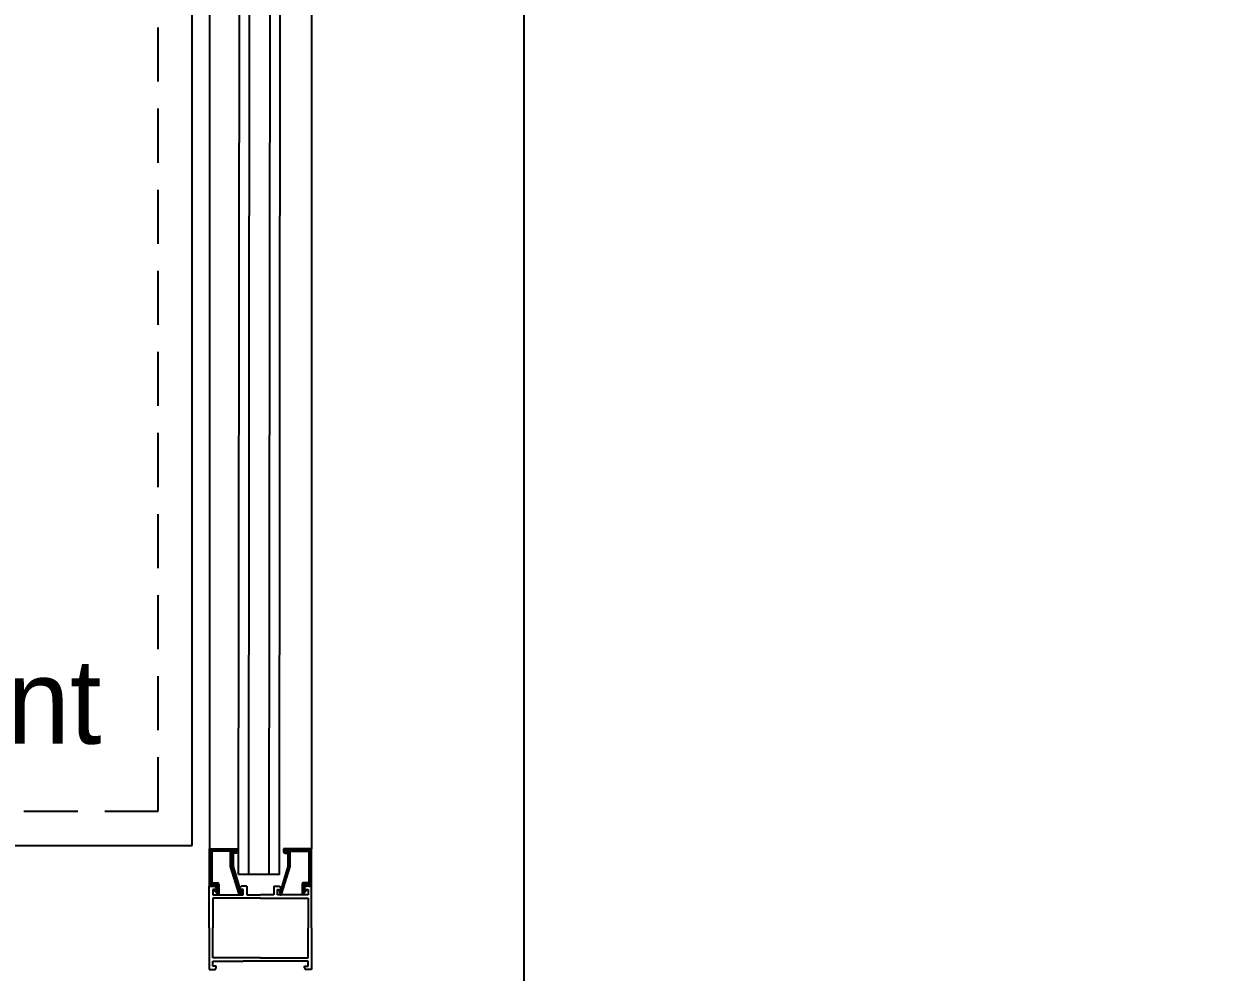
# Model space of a CAD drawing. Header units: millimetres. Extents: x 106699 to 122058, y 158555 to 162844.
# Drawn here: x 112306 to 112376.4, y 160169 to 160224.7 of the extents above; entities that cross this region are included whole.
import ezdxf

# ---------------------------------------------------------------- set-up
doc = ezdxf.new("R2010")
doc.units = ezdxf.units.MM
doc.linetypes.add('$0$4+1 daire_(K) TİP A - C BLOK$0$4+1 (K) 1$0$3+1 daire1$0$131121 243C_L00F00(plan)$0$HIDDEN2', pattern=[4.7625, 3.175, -1.5875])
for name, color, linetype in [('300_Z4_FCD_F03$0$0-LNS-VL8', 252, 'Continuous'), ('300_Z4_FCD_F03$0$3-EXT-PRF', 231, 'Continuous'), ('300_Z4_FCD_F03$0$3-OPN-GLS', 4, 'Continuous')]:
    doc.layers.add(name, color=color, linetype=linetype)
doc.layers.add('300_Z4_STR_F03$0$AUDIT_D_220920114151-103', color=251, linetype='Continuous', lineweight=5)
doc.layers.add('area', color=200, linetype='Continuous', plot=False)
doc.styles.add('ATG_ROMANS', font='GOTHIC.TTF', dxfattribs={"width": 0.75})
doc.styles.get("Standard").update_dxf_attribs({"font": 'arial.ttf'})

# ---------------------------------------------------------------- blocks, each defined once
blk = doc.blocks.new('ÇEÇEVE')
at = {"layer": '300_Z4_FCD_F03$0$0-LNS-VL8'}
for p, q in [((104469.885, 177893.89), (104374.088, 177893.89)), ((104469.885, 177887.89), (104374.088, 177887.89))]:
    blk.add_line(p, q, dxfattribs=at)
at = {"layer": '300_Z4_FCD_F03$0$3-EXT-PRF'}
for p, q in [((104367.001, 177893.895), (104367.001, 177893.595)), ((104369.451, 177893.895), (104367.001, 177893.895)), ((104367.201, 177893.695), (104367.501, 177893.695)), ((104367.201, 177893.495), (104367.201, 177893.695)), ((104367.501, 177893.695), (104367.501, 177891.895)), ((104367.701, 177893.695), (104369.451, 177893.695)), ((104367.701, 177890.895), (104367.701, 177893.695)), ((104369.451, 177893.895), (104371.901, 177893.895)), ((104371.201, 177893.695), (104369.451, 177893.695)), ((104371.201, 177890.895), (104371.201, 177893.695)), ((104371.701, 177893.695), (104371.401, 177893.695)), ((104371.401, 177893.695), (104371.401, 177891.895)), ((104371.701, 177893.495), (104371.701, 177893.695)), ((104371.901, 177893.895), (104371.901, 177893.595)), ((104371.901, 177893.74), (104371.901, 177893.89)), ((104371.901, 177893.89), (104374.101, 177893.89)), ((104372.101, 177893.685), (104371.901, 177893.885)), ((104372.101, 177893.667), (104371.901, 177893.867)), ((104372.101, 177893.65), (104371.901, 177893.85)), ((104372.101, 177893.632), (104371.901, 177893.832)), ((104372.101, 177893.614), (104371.901, 177893.814)), ((104372.101, 177893.597), (104371.901, 177893.797)), ((104371.94, 177893.74), (104371.901, 177893.779)), ((104371.923, 177893.74), (104371.901, 177893.761)), ((104371.905, 177893.74), (104371.901, 177893.744)), ((104371.951, 177893.74), (104371.901, 177893.74)), ((104372.101, 177893.703), (104371.914, 177893.89)), ((104372.101, 177893.72), (104371.932, 177893.89)), ((104372.101, 177893.738), (104371.949, 177893.89)), ((104371.951, 177893.48), (104371.951, 177893.74)), ((104372.101, 177893.579), (104371.951, 177893.729)), ((104372.101, 177893.561), (104371.951, 177893.711)), ((104372.101, 177893.544), (104371.951, 177893.694)), ((104372.101, 177893.526), (104371.951, 177893.676)), ((104372.117, 177893.74), (104371.967, 177893.89)), ((104372.135, 177893.74), (104371.985, 177893.89)), ((104372.152, 177893.74), (104372.002, 177893.89)), ((104372.17, 177893.74), (104372.02, 177893.89)), ((104372.188, 177893.74), (104372.038, 177893.89)), ((104372.205, 177893.74), (104372.055, 177893.89)), ((104372.223, 177893.74), (104372.073, 177893.89)), ((104372.241, 177893.74), (104372.091, 177893.89)), ((104373.951, 177893.74), (104372.101, 177893.74)), ((104372.101, 177893.74), (104372.101, 177893.43)), ((104372.258, 177893.74), (104372.108, 177893.89)), ((104372.276, 177893.74), (104372.126, 177893.89)), ((104372.294, 177893.74), (104372.144, 177893.89)), ((104372.311, 177893.74), (104372.161, 177893.89)), ((104372.329, 177893.74), (104372.179, 177893.89)), ((104372.347, 177893.74), (104372.197, 177893.89)), ((104372.364, 177893.74), (104372.214, 177893.89)), ((104372.382, 177893.74), (104372.232, 177893.89)), ((104372.4, 177893.74), (104372.25, 177893.89)), ((104372.418, 177893.74), (104372.268, 177893.89)), ((104372.435, 177893.74), (104372.285, 177893.89)), ((104372.453, 177893.74), (104372.303, 177893.89)), ((104372.471, 177893.74), (104372.321, 177893.89)), ((104372.488, 177893.74), (104372.338, 177893.89)), ((104372.506, 177893.74), (104372.356, 177893.89)), ((104372.524, 177893.74), (104372.374, 177893.89)), ((104372.541, 177893.74), (104372.391, 177893.89)), ((104372.559, 177893.74), (104372.409, 177893.89)), ((104372.577, 177893.74), (104372.427, 177893.89)), ((104372.594, 177893.74), (104372.444, 177893.89)), ((104372.612, 177893.74), (104372.462, 177893.89)), ((104372.63, 177893.74), (104372.48, 177893.89)), ((104372.647, 177893.74), (104372.497, 177893.89)), ((104372.665, 177893.74), (104372.515, 177893.89)), ((104372.683, 177893.74), (104372.533, 177893.89)), ((104372.7, 177893.74), (104372.55, 177893.89)), ((104372.718, 177893.74), (104372.568, 177893.89)), ((104372.736, 177893.74), (104372.586, 177893.89)), ((104372.753, 177893.74), (104372.603, 177893.89)), ((104372.771, 177893.74), (104372.621, 177893.89)), ((104372.789, 177893.74), (104372.639, 177893.89)), ((104372.806, 177893.74), (104372.656, 177893.89)), ((104372.824, 177893.74), (104372.674, 177893.89)), ((104372.842, 177893.74), (104372.692, 177893.89)), ((104372.859, 177893.74), (104372.709, 177893.89)), ((104372.877, 177893.74), (104372.727, 177893.89)), ((104372.895, 177893.74), (104372.745, 177893.89)), ((104372.912, 177893.74), (104372.762, 177893.89)), ((104372.93, 177893.74), (104372.78, 177893.89)), ((104372.948, 177893.74), (104372.798, 177893.89)), ((104372.966, 177893.74), (104372.816, 177893.89)), ((104372.983, 177893.74), (104372.833, 177893.89)), ((104373.001, 177893.74), (104372.851, 177893.89)), ((104373.019, 177893.74), (104372.869, 177893.89)), ((104373.036, 177893.74), (104372.886, 177893.89)), ((104373.054, 177893.74), (104372.904, 177893.89)), ((104373.072, 177893.74), (104372.922, 177893.89)), ((104373.089, 177893.74), (104372.939, 177893.89)), ((104373.107, 177893.74), (104372.957, 177893.89)), ((104373.125, 177893.74), (104372.975, 177893.89)), ((104373.142, 177893.74), (104372.992, 177893.89)), ((104373.16, 177893.74), (104373.01, 177893.89)), ((104373.178, 177893.74), (104373.028, 177893.89)), ((104373.195, 177893.74), (104373.045, 177893.89)), ((104373.213, 177893.74), (104373.063, 177893.89)), ((104373.231, 177893.74), (104373.081, 177893.89)), ((104373.248, 177893.74), (104373.098, 177893.89)), ((104373.266, 177893.74), (104373.116, 177893.89)), ((104373.284, 177893.74), (104373.134, 177893.89)), ((104373.301, 177893.74), (104373.151, 177893.89)), ((104373.319, 177893.74), (104373.169, 177893.89)), ((104373.337, 177893.74), (104373.187, 177893.89)), ((104373.354, 177893.74), (104373.204, 177893.89)), ((104373.372, 177893.74), (104373.222, 177893.89)), ((104373.39, 177893.74), (104373.24, 177893.89)), ((104373.407, 177893.74), (104373.257, 177893.89)), ((104373.425, 177893.74), (104373.275, 177893.89)), ((104373.443, 177893.74), (104373.293, 177893.89)), ((104373.46, 177893.74), (104373.31, 177893.89)), ((104373.478, 177893.74), (104373.328, 177893.89)), ((104373.496, 177893.74), (104373.346, 177893.89)), ((104373.514, 177893.74), (104373.364, 177893.89)), ((104373.531, 177893.74), (104373.381, 177893.89)), ((104373.549, 177893.74), (104373.399, 177893.89)), ((104373.567, 177893.74), (104373.417, 177893.89)), ((104373.584, 177893.74), (104373.434, 177893.89)), ((104373.602, 177893.74), (104373.452, 177893.89)), ((104373.62, 177893.74), (104373.47, 177893.89)), ((104373.637, 177893.74), (104373.487, 177893.89)), ((104373.655, 177893.74), (104373.505, 177893.89)), ((104373.673, 177893.74), (104373.523, 177893.89)), ((104373.69, 177893.74), (104373.54, 177893.89)), ((104373.708, 177893.74), (104373.558, 177893.89)), ((104373.726, 177893.74), (104373.576, 177893.89)), ((104373.743, 177893.74), (104373.593, 177893.89)), ((104373.761, 177893.74), (104373.611, 177893.89)), ((104373.779, 177893.74), (104373.629, 177893.89)), ((104373.796, 177893.74), (104373.646, 177893.89)), ((104373.814, 177893.74), (104373.664, 177893.89)), ((104373.832, 177893.74), (104373.682, 177893.89)), ((104373.849, 177893.74), (104373.699, 177893.89)), ((104373.867, 177893.74), (104373.717, 177893.89)), ((104373.885, 177893.74), (104373.735, 177893.89)), ((104373.902, 177893.74), (104373.752, 177893.89)), ((104373.92, 177893.74), (104373.77, 177893.89)), ((104373.938, 177893.74), (104373.788, 177893.89)), ((104374.101, 177893.594), (104373.805, 177893.89)), ((104374.101, 177893.612), (104373.823, 177893.89)), ((104374.101, 177893.63), (104373.841, 177893.89)), ((104374.101, 177893.647), (104373.859, 177893.89)), ((104374.101, 177893.665), (104373.876, 177893.89)), ((104374.101, 177893.683), (104373.894, 177893.89)), ((104374.101, 177893.7), (104373.912, 177893.89)), ((104374.101, 177893.718), (104373.929, 177893.89)), ((104374.101, 177893.736), (104373.947, 177893.89)), ((104373.951, 177892.64), (104373.951, 177893.74)), ((104374.101, 177893.576), (104373.951, 177893.726)), ((104374.101, 177893.559), (104373.951, 177893.709)), ((104374.101, 177893.541), (104373.951, 177893.691)), ((104374.101, 177893.523), (104373.951, 177893.673)), ((104374.101, 177893.753), (104373.965, 177893.89)), ((104374.101, 177893.771), (104373.982, 177893.89)), ((104374.101, 177893.789), (104374, 177893.89)), ((104374.101, 177893.806), (104374.018, 177893.89)), ((104374.101, 177893.824), (104374.035, 177893.89)), ((104374.101, 177893.842), (104374.053, 177893.89)), ((104374.101, 177893.859), (104374.071, 177893.89)), ((104374.101, 177893.877), (104374.088, 177893.89)), ((104374.101, 177893.89), (104374.101, 177892.24)), ((104367.101, 177893.495), (104367.201, 177893.495)), ((104371.431, 177893.4), (104371.621, 177893.58)), ((104371.502, 177893.33), (104371.431, 177893.4)), ((104371.431, 177893.38), (104371.431, 177893.4)), ((104371.484, 177893.33), (104371.431, 177893.383)), ((104371.463, 177893.333), (104371.435, 177893.362)), ((104371.519, 177893.33), (104371.44, 177893.409)), ((104371.537, 177893.33), (104371.449, 177893.418)), ((104371.555, 177893.33), (104371.458, 177893.426)), ((104371.572, 177893.33), (104371.468, 177893.435)), ((104371.59, 177893.33), (104371.477, 177893.443)), ((104372.001, 177893.33), (104371.481, 177893.33)), ((104371.608, 177893.33), (104371.486, 177893.452)), ((104371.625, 177893.33), (104371.495, 177893.46)), ((104371.643, 177893.33), (104371.504, 177893.469)), ((104371.661, 177893.33), (104371.513, 177893.478)), ((104371.678, 177893.33), (104371.522, 177893.486)), ((104371.696, 177893.33), (104371.531, 177893.495)), ((104371.714, 177893.33), (104371.54, 177893.503)), ((104371.731, 177893.33), (104371.549, 177893.512)), ((104371.749, 177893.33), (104371.558, 177893.521)), ((104371.767, 177893.33), (104371.568, 177893.529)), ((104371.785, 177893.33), (104371.577, 177893.538)), ((104371.802, 177893.33), (104371.586, 177893.546)), ((104371.82, 177893.33), (104371.595, 177893.555)), ((104371.672, 177893.496), (104371.604, 177893.564)), ((104371.645, 177893.54), (104371.613, 177893.572)), ((104371.621, 177893.58), (104371.681, 177893.48)), ((104371.681, 177893.48), (104371.951, 177893.48)), ((104371.838, 177893.33), (104371.688, 177893.48)), ((104371.801, 177893.495), (104371.701, 177893.495)), ((104371.855, 177893.33), (104371.705, 177893.48)), ((104371.873, 177893.33), (104371.723, 177893.48)), ((104371.891, 177893.33), (104371.741, 177893.48)), ((104371.908, 177893.33), (104371.758, 177893.48)), ((104371.926, 177893.33), (104371.776, 177893.48)), ((104371.944, 177893.33), (104371.794, 177893.48)), ((104371.961, 177893.33), (104371.811, 177893.48)), ((104371.979, 177893.33), (104371.829, 177893.48)), ((104371.997, 177893.33), (104371.847, 177893.48)), ((104372.014, 177893.331), (104371.864, 177893.48)), ((104372.028, 177893.334), (104371.882, 177893.48)), ((104372.041, 177893.338), (104371.9, 177893.48)), ((104372.053, 177893.344), (104371.917, 177893.48)), ((104372.063, 177893.352), (104371.935, 177893.48)), ((104372.101, 177893.508), (104371.951, 177893.658)), ((104372.101, 177893.491), (104371.951, 177893.641)), ((104372.101, 177893.473), (104371.951, 177893.623)), ((104372.101, 177893.455), (104371.951, 177893.605)), ((104372.101, 177893.437), (104371.951, 177893.587)), ((104372.101, 177893.42), (104371.951, 177893.57)), ((104372.098, 177893.405), (104371.951, 177893.552)), ((104372.094, 177893.392), (104371.951, 177893.534)), ((104372.088, 177893.38), (104371.951, 177893.517)), ((104372.081, 177893.369), (104371.951, 177893.499)), ((104372.073, 177893.36), (104371.951, 177893.481)), ((104374.101, 177893.506), (104373.951, 177893.656)), ((104374.101, 177893.488), (104373.951, 177893.638)), ((104374.101, 177893.47), (104373.951, 177893.62)), ((104374.101, 177893.453), (104373.951, 177893.603)), ((104374.101, 177893.435), (104373.951, 177893.585)), ((104374.101, 177893.417), (104373.951, 177893.567)), ((104374.101, 177893.4), (104373.951, 177893.55)), ((104374.101, 177893.382), (104373.951, 177893.532)), ((104374.101, 177893.364), (104373.951, 177893.514)), ((104374.101, 177893.347), (104373.951, 177893.497)), ((104374.101, 177893.329), (104373.951, 177893.479)), ((104374.101, 177893.311), (104373.951, 177893.461)), ((104374.101, 177893.294), (104373.951, 177893.444)), ((104374.101, 177893.276), (104373.951, 177893.426)), ((104374.101, 177893.258), (104373.951, 177893.408)), ((104374.101, 177893.241), (104373.951, 177893.391)), ((104374.101, 177893.223), (104373.951, 177893.373)), ((104374.101, 177893.205), (104373.951, 177893.355)), ((104374.101, 177893.188), (104373.951, 177893.338)), ((104374.101, 177893.17), (104373.951, 177893.32)), ((104374.101, 177893.152), (104373.951, 177893.302)), ((104374.101, 177893.135), (104373.951, 177893.285)), ((104374.101, 177893.117), (104373.951, 177893.267)), ((104374.101, 177893.099), (104373.951, 177893.249)), ((104374.101, 177893.082), (104373.951, 177893.232)), ((104374.101, 177893.064), (104373.951, 177893.214)), ((104374.101, 177893.046), (104373.951, 177893.196)), ((104374.101, 177893.028), (104373.951, 177893.178)), ((104374.101, 177893.011), (104373.951, 177893.161)), ((104374.101, 177892.993), (104373.951, 177893.143)), ((104374.101, 177892.975), (104373.951, 177893.125)), ((104374.101, 177892.958), (104373.951, 177893.108)), ((104374.101, 177892.94), (104373.951, 177893.09)), ((104374.101, 177892.922), (104373.951, 177893.072)), ((104374.101, 177892.905), (104373.951, 177893.055)), ((104374.101, 177892.887), (104373.951, 177893.037)), ((104374.101, 177892.869), (104373.951, 177893.019)), ((104374.101, 177892.852), (104373.951, 177893.002)), ((104374.101, 177892.834), (104373.951, 177892.984)), ((104371.431, 177892.131), (104373.051, 177892.64)), ((104373.051, 177892.49), (104371.681, 177892.09)), ((104371.955, 177892.17), (104371.859, 177892.265)), ((104371.968, 177892.174), (104371.872, 177892.27)), ((104371.982, 177892.178), (104371.886, 177892.274)), ((104371.996, 177892.182), (104371.899, 177892.278)), ((104372.009, 177892.186), (104371.913, 177892.282)), ((104372.023, 177892.19), (104371.926, 177892.287)), ((104372.037, 177892.194), (104371.94, 177892.291)), ((104372.05, 177892.198), (104371.953, 177892.295)), ((104372.064, 177892.202), (104371.967, 177892.299)), ((104372.078, 177892.206), (104371.98, 177892.303)), ((104372.092, 177892.21), (104371.993, 177892.308)), ((104372.105, 177892.214), (104372.007, 177892.312)), ((104372.119, 177892.218), (104372.02, 177892.316)), ((104372.133, 177892.222), (104372.034, 177892.32)), ((104372.146, 177892.226), (104372.047, 177892.325)), ((104372.16, 177892.23), (104372.061, 177892.329)), ((104372.174, 177892.234), (104372.074, 177892.333)), ((104372.187, 177892.238), (104372.088, 177892.337)), ((104372.201, 177892.242), (104372.101, 177892.341)), ((104372.215, 177892.246), (104372.115, 177892.346)), ((104372.228, 177892.25), (104372.128, 177892.35)), ((104372.242, 177892.254), (104372.141, 177892.354)), ((104372.256, 177892.258), (104372.155, 177892.358)), ((104372.269, 177892.262), (104372.168, 177892.363)), ((104372.283, 177892.266), (104372.182, 177892.367)), ((104372.297, 177892.27), (104372.195, 177892.371)), ((104372.31, 177892.274), (104372.209, 177892.375)), ((104372.324, 177892.278), (104372.222, 177892.38)), ((104372.338, 177892.282), (104372.236, 177892.384)), ((104372.352, 177892.286), (104372.249, 177892.388)), ((104372.365, 177892.29), (104372.263, 177892.392)), ((104372.379, 177892.294), (104372.276, 177892.396)), ((104372.393, 177892.298), (104372.289, 177892.401)), ((104372.406, 177892.302), (104372.303, 177892.405)), ((104372.42, 177892.306), (104372.316, 177892.409)), ((104372.434, 177892.31), (104372.33, 177892.413)), ((104372.447, 177892.314), (104372.343, 177892.418)), ((104372.461, 177892.318), (104372.357, 177892.422)), ((104372.475, 177892.322), (104372.37, 177892.426)), ((104372.488, 177892.326), (104372.384, 177892.43)), ((104372.502, 177892.33), (104372.397, 177892.434)), ((104372.516, 177892.334), (104372.411, 177892.439)), ((104372.529, 177892.338), (104372.424, 177892.443)), ((104372.543, 177892.341), (104372.437, 177892.447)), ((104372.557, 177892.345), (104372.451, 177892.451)), ((104372.57, 177892.349), (104372.464, 177892.456)), ((104372.584, 177892.353), (104372.478, 177892.46)), ((104372.598, 177892.357), (104372.491, 177892.464)), ((104372.611, 177892.361), (104372.505, 177892.468)), ((104372.625, 177892.365), (104372.518, 177892.472)), ((104372.639, 177892.369), (104372.532, 177892.477)), ((104372.653, 177892.373), (104372.545, 177892.481)), ((104372.666, 177892.377), (104372.559, 177892.485)), ((104372.68, 177892.381), (104372.572, 177892.489)), ((104372.694, 177892.385), (104372.585, 177892.494)), ((104372.707, 177892.389), (104372.599, 177892.498)), ((104372.721, 177892.393), (104372.612, 177892.502)), ((104372.735, 177892.397), (104372.626, 177892.506)), ((104372.748, 177892.401), (104372.639, 177892.51)), ((104372.762, 177892.405), (104372.653, 177892.515)), ((104372.776, 177892.409), (104372.666, 177892.519)), ((104372.789, 177892.413), (104372.68, 177892.523)), ((104372.803, 177892.417), (104372.693, 177892.527)), ((104372.817, 177892.421), (104372.707, 177892.532)), ((104372.83, 177892.425), (104372.72, 177892.536)), ((104372.844, 177892.429), (104372.733, 177892.54)), ((104372.858, 177892.433), (104372.747, 177892.544)), ((104372.871, 177892.437), (104372.76, 177892.549)), ((104372.885, 177892.441), (104372.774, 177892.553)), ((104372.899, 177892.445), (104372.787, 177892.557)), ((104372.912, 177892.449), (104372.801, 177892.561)), ((104372.926, 177892.453), (104372.814, 177892.565)), ((104372.94, 177892.457), (104372.828, 177892.57)), ((104372.954, 177892.461), (104372.841, 177892.574)), ((104372.967, 177892.465), (104372.854, 177892.578)), ((104372.981, 177892.469), (104372.868, 177892.582)), ((104372.995, 177892.473), (104372.881, 177892.587)), ((104373.008, 177892.477), (104372.895, 177892.591)), ((104373.022, 177892.481), (104372.908, 177892.595)), ((104373.036, 177892.485), (104372.922, 177892.599)), ((104373.049, 177892.489), (104372.935, 177892.603)), ((104373.066, 177892.49), (104372.949, 177892.608)), ((104373.084, 177892.49), (104372.962, 177892.612)), ((104373.102, 177892.49), (104372.976, 177892.616)), ((104373.12, 177892.49), (104372.989, 177892.62)), ((104373.137, 177892.49), (104373.002, 177892.625)), ((104373.155, 177892.49), (104373.016, 177892.629)), ((104373.173, 177892.49), (104373.029, 177892.633)), ((104373.19, 177892.49), (104373.043, 177892.637)), ((104373.051, 177892.64), (104373.151, 177892.64)), ((104373.851, 177892.49), (104373.051, 177892.49)), ((104373.208, 177892.49), (104373.058, 177892.64)), ((104373.226, 177892.49), (104373.076, 177892.64)), ((104373.243, 177892.49), (104373.093, 177892.64)), ((104373.261, 177892.49), (104373.111, 177892.64)), ((104373.279, 177892.49), (104373.129, 177892.64)), ((104373.296, 177892.49), (104373.146, 177892.64)), ((104373.151, 177892.64), (104373.951, 177892.64)), ((104373.314, 177892.49), (104373.164, 177892.64)), ((104373.332, 177892.49), (104373.182, 177892.64)), ((104373.349, 177892.49), (104373.199, 177892.64)), ((104373.367, 177892.49), (104373.217, 177892.64)), ((104373.385, 177892.49), (104373.235, 177892.64)), ((104373.402, 177892.49), (104373.252, 177892.64)), ((104373.42, 177892.49), (104373.27, 177892.64)), ((104373.438, 177892.49), (104373.288, 177892.64)), ((104373.455, 177892.49), (104373.305, 177892.64)), ((104373.473, 177892.49), (104373.323, 177892.64)), ((104373.491, 177892.49), (104373.341, 177892.64)), ((104373.508, 177892.49), (104373.358, 177892.64)), ((104373.526, 177892.49), (104373.376, 177892.64)), ((104373.544, 177892.49), (104373.394, 177892.64)), ((104373.561, 177892.49), (104373.411, 177892.64)), ((104373.579, 177892.49), (104373.429, 177892.64)), ((104373.597, 177892.49), (104373.447, 177892.64)), ((104373.614, 177892.49), (104373.464, 177892.64)), ((104373.632, 177892.49), (104373.482, 177892.64)), ((104373.65, 177892.49), (104373.5, 177892.64)), ((104373.668, 177892.49), (104373.518, 177892.64)), ((104373.685, 177892.49), (104373.535, 177892.64)), ((104373.703, 177892.49), (104373.553, 177892.64)), ((104373.721, 177892.49), (104373.571, 177892.64)), ((104373.738, 177892.49), (104373.588, 177892.64)), ((104373.756, 177892.49), (104373.606, 177892.64)), ((104373.774, 177892.49), (104373.624, 177892.64)), ((104373.791, 177892.49), (104373.641, 177892.64)), ((104373.809, 177892.49), (104373.659, 177892.64)), ((104373.827, 177892.49), (104373.677, 177892.64)), ((104373.844, 177892.49), (104373.694, 177892.64)), ((104374.101, 177892.251), (104373.712, 177892.64)), ((104374.101, 177892.268), (104373.73, 177892.64)), ((104374.101, 177892.286), (104373.747, 177892.64)), ((104374.101, 177892.304), (104373.765, 177892.64)), ((104374.101, 177892.321), (104373.783, 177892.64)), ((104374.101, 177892.339), (104373.8, 177892.64)), ((104374.101, 177892.357), (104373.818, 177892.64)), ((104374.101, 177892.374), (104373.836, 177892.64)), ((104373.851, 177892.315), (104373.851, 177892.49)), ((104374.094, 177892.24), (104373.851, 177892.483)), ((104374.077, 177892.24), (104373.851, 177892.465)), ((104374.059, 177892.24), (104373.851, 177892.448)), ((104374.041, 177892.24), (104373.851, 177892.43)), ((104374.024, 177892.24), (104373.851, 177892.412)), ((104374.006, 177892.24), (104373.851, 177892.395)), ((104373.988, 177892.24), (104373.851, 177892.377)), ((104373.971, 177892.24), (104373.851, 177892.359)), ((104373.953, 177892.24), (104373.851, 177892.342)), ((104373.935, 177892.24), (104373.851, 177892.324)), ((104373.917, 177892.24), (104373.852, 177892.306)), ((104374.101, 177892.392), (104373.853, 177892.64)), ((104373.891, 177892.248), (104373.86, 177892.28)), ((104374.101, 177892.41), (104373.871, 177892.64)), ((104374.101, 177892.427), (104373.889, 177892.64)), ((104374.101, 177892.445), (104373.906, 177892.64)), ((104374.101, 177892.463), (104373.924, 177892.64)), ((104374.101, 177892.48), (104373.942, 177892.64)), ((104374.101, 177892.816), (104373.951, 177892.966)), ((104374.101, 177892.799), (104373.951, 177892.949)), ((104374.101, 177892.781), (104373.951, 177892.931)), ((104374.101, 177892.763), (104373.951, 177892.913)), ((104374.101, 177892.746), (104373.951, 177892.896)), ((104374.101, 177892.728), (104373.951, 177892.878)), ((104374.101, 177892.71), (104373.951, 177892.86)), ((104374.101, 177892.693), (104373.951, 177892.843)), ((104374.101, 177892.675), (104373.951, 177892.825)), ((104374.101, 177892.657), (104373.951, 177892.807)), ((104374.101, 177892.64), (104373.951, 177892.79)), ((104374.101, 177892.622), (104373.951, 177892.772)), ((104374.101, 177892.604), (104373.951, 177892.754)), ((104374.101, 177892.587), (104373.951, 177892.737)), ((104374.101, 177892.569), (104373.951, 177892.719)), ((104374.101, 177892.551), (104373.951, 177892.701)), ((104374.101, 177892.534), (104373.951, 177892.684)), ((104374.101, 177892.516), (104373.951, 177892.666)), ((104374.101, 177892.498), (104373.951, 177892.648)), ((104367.501, 177888.095), (104367.501, 177891.895)), ((104371.447, 177892.041), (104371.401, 177892.087)), ((104371.401, 177892.051), (104371.401, 177892.085)), ((104371.425, 177892.046), (104371.401, 177892.069)), ((104371.402, 177892.05), (104371.401, 177892.052)), ((104371.681, 177891.99), (104371.401, 177892.051)), ((104371.401, 177891.895), (104371.701, 177891.895)), ((104371.901, 177891.695), (104371.401, 177891.695)), ((104371.401, 177891.695), (104371.401, 177890.925)), ((104371.47, 177892.036), (104371.404, 177892.102)), ((104371.493, 177892.031), (104371.41, 177892.114)), ((104371.515, 177892.026), (104371.418, 177892.123)), ((104371.538, 177892.021), (104371.429, 177892.13)), ((104371.56, 177892.016), (104371.442, 177892.134)), ((104371.583, 177892.011), (104371.455, 177892.139)), ((104371.605, 177892.006), (104371.469, 177892.143)), ((104371.628, 177892.001), (104371.482, 177892.147)), ((104371.651, 177891.996), (104371.496, 177892.151)), ((104371.673, 177891.992), (104371.509, 177892.156)), ((104371.681, 177892.001), (104371.523, 177892.16)), ((104371.681, 177892.019), (104371.536, 177892.164)), ((104371.681, 177892.037), (104371.55, 177892.168)), ((104371.681, 177892.054), (104371.563, 177892.173)), ((104371.681, 177892.072), (104371.576, 177892.177)), ((104371.681, 177892.09), (104371.59, 177892.181)), ((104371.695, 177892.094), (104371.603, 177892.185)), ((104371.708, 177892.098), (104371.617, 177892.189)), ((104371.722, 177892.102), (104371.63, 177892.194)), ((104371.736, 177892.106), (104371.644, 177892.198)), ((104371.749, 177892.11), (104371.657, 177892.202)), ((104371.763, 177892.114), (104371.671, 177892.206)), ((104371.681, 177892.09), (104371.681, 177891.99)), ((104371.777, 177892.118), (104371.684, 177892.211)), ((104371.791, 177892.122), (104371.698, 177892.215)), ((104371.701, 177891.895), (104371.701, 177892.095)), ((104371.801, 177892.095), (104371.701, 177892.095)), ((104371.804, 177892.126), (104371.711, 177892.219)), ((104371.818, 177892.13), (104371.724, 177892.223)), ((104371.832, 177892.134), (104371.738, 177892.227)), ((104371.845, 177892.138), (104371.751, 177892.232)), ((104371.859, 177892.142), (104371.765, 177892.236)), ((104371.873, 177892.146), (104371.778, 177892.24)), ((104371.886, 177892.15), (104371.792, 177892.244)), ((104371.9, 177892.154), (104371.805, 177892.249)), ((104371.914, 177892.158), (104371.819, 177892.253)), ((104371.927, 177892.162), (104371.832, 177892.257)), ((104371.941, 177892.166), (104371.846, 177892.261)), ((104371.901, 177891.695), (104371.901, 177891.995)), ((104374.101, 177892.24), (104373.926, 177892.24)), ((104367.701, 177890.895), (104367.701, 177888.095)), ((104371.201, 177890.895), (104371.201, 177888.095)), ((104371.401, 177890.925), (104371.371, 177890.895)), ((104371.401, 177890.865), (104371.371, 177890.895)), ((104371.401, 177890.095), (104371.401, 177890.865)), ((104371.901, 177890.095), (104371.401, 177890.095)), ((104371.401, 177889.895), (104371.701, 177889.895)), ((104371.401, 177888.095), (104371.401, 177889.895)), ((104371.681, 177889.79), (104371.401, 177889.729)), ((104371.447, 177889.739), (104371.401, 177889.693)), ((104371.425, 177889.734), (104371.401, 177889.71)), ((104371.402, 177889.729), (104371.401, 177889.728)), ((104371.401, 177889.729), (104371.401, 177889.694)), ((104371.47, 177889.744), (104371.404, 177889.678)), ((104371.493, 177889.749), (104371.41, 177889.666)), ((104371.515, 177889.754), (104371.418, 177889.657)), ((104371.538, 177889.759), (104371.429, 177889.65)), ((104371.431, 177889.649), (104373.051, 177889.14)), ((104371.56, 177889.764), (104371.442, 177889.645)), ((104371.583, 177889.768), (104371.455, 177889.641)), ((104371.605, 177889.773), (104371.469, 177889.637)), ((104371.628, 177889.778), (104371.482, 177889.633)), ((104371.651, 177889.783), (104371.496, 177889.628)), ((104371.673, 177889.788), (104371.509, 177889.624)), ((104371.681, 177889.778), (104371.523, 177889.62)), ((104371.681, 177889.761), (104371.536, 177889.616)), ((104371.681, 177889.743), (104371.55, 177889.611)), ((104371.681, 177889.725), (104371.563, 177889.607)), ((104371.681, 177889.708), (104371.576, 177889.603)), ((104371.681, 177889.69), (104371.59, 177889.599)), ((104371.695, 177889.686), (104371.603, 177889.594)), ((104371.708, 177889.682), (104371.617, 177889.59)), ((104371.722, 177889.678), (104371.63, 177889.586)), ((104371.736, 177889.674), (104371.644, 177889.582)), ((104371.749, 177889.67), (104371.657, 177889.578)), ((104371.763, 177889.666), (104371.671, 177889.573)), ((104371.681, 177889.69), (104371.681, 177889.79)), ((104373.051, 177889.29), (104371.681, 177889.69)), ((104371.777, 177889.662), (104371.684, 177889.569)), ((104371.791, 177889.658), (104371.698, 177889.565)), ((104371.701, 177889.895), (104371.701, 177889.695)), ((104371.801, 177889.695), (104371.701, 177889.695)), ((104371.804, 177889.654), (104371.711, 177889.561)), ((104371.818, 177889.65), (104371.724, 177889.556)), ((104371.832, 177889.646), (104371.738, 177889.552)), ((104371.845, 177889.642), (104371.751, 177889.548)), ((104371.859, 177889.638), (104371.765, 177889.544)), ((104371.873, 177889.634), (104371.778, 177889.54)), ((104371.886, 177889.63), (104371.792, 177889.535)), ((104371.9, 177889.626), (104371.805, 177889.531)), ((104371.914, 177889.622), (104371.819, 177889.527)), ((104371.927, 177889.618), (104371.832, 177889.523)), ((104371.941, 177889.614), (104371.846, 177889.518)), ((104371.955, 177889.61), (104371.859, 177889.514)), ((104371.968, 177889.606), (104371.872, 177889.51)), ((104371.982, 177889.602), (104371.886, 177889.506)), ((104371.996, 177889.598), (104371.899, 177889.502)), ((104371.901, 177890.095), (104371.901, 177889.795)), ((104372.009, 177889.594), (104371.913, 177889.497)), ((104372.023, 177889.59), (104371.926, 177889.493)), ((104372.037, 177889.586), (104371.94, 177889.489)), ((104372.05, 177889.582), (104371.953, 177889.485)), ((104372.064, 177889.578), (104371.967, 177889.48)), ((104372.078, 177889.574), (104371.98, 177889.476)), ((104372.092, 177889.57), (104371.993, 177889.472)), ((104372.105, 177889.566), (104372.007, 177889.468)), ((104372.119, 177889.562), (104372.02, 177889.464)), ((104372.133, 177889.558), (104372.034, 177889.459)), ((104372.146, 177889.554), (104372.047, 177889.455)), ((104372.16, 177889.55), (104372.061, 177889.451)), ((104372.174, 177889.546), (104372.074, 177889.447)), ((104372.187, 177889.542), (104372.088, 177889.442)), ((104372.201, 177889.538), (104372.101, 177889.438)), ((104372.215, 177889.534), (104372.115, 177889.434)), ((104372.228, 177889.53), (104372.128, 177889.43)), ((104372.242, 177889.526), (104372.141, 177889.426)), ((104372.256, 177889.522), (104372.155, 177889.421)), ((104372.269, 177889.518), (104372.168, 177889.417)), ((104372.283, 177889.514), (104372.182, 177889.413)), ((104372.297, 177889.51), (104372.195, 177889.409)), ((104372.31, 177889.506), (104372.209, 177889.404)), ((104372.324, 177889.502), (104372.222, 177889.4)), ((104372.338, 177889.498), (104372.236, 177889.396)), ((104372.352, 177889.494), (104372.249, 177889.392)), ((104372.365, 177889.49), (104372.263, 177889.387)), ((104372.379, 177889.486), (104372.276, 177889.383)), ((104372.393, 177889.482), (104372.289, 177889.379)), ((104372.406, 177889.478), (104372.303, 177889.375)), ((104372.42, 177889.474), (104372.316, 177889.371)), ((104372.434, 177889.47), (104372.33, 177889.366)), ((104372.447, 177889.466), (104372.343, 177889.362)), ((104372.461, 177889.462), (104372.357, 177889.358)), ((104372.475, 177889.458), (104372.37, 177889.354)), ((104372.488, 177889.454), (104372.384, 177889.349)), ((104372.502, 177889.45), (104372.397, 177889.345)), ((104374.101, 177889.529), (104373.712, 177889.14)), ((104374.101, 177889.511), (104373.73, 177889.14)), ((104374.101, 177889.494), (104373.747, 177889.14)), ((104374.101, 177889.476), (104373.765, 177889.14)), ((104374.101, 177889.458), (104373.783, 177889.14)), ((104373.935, 177889.54), (104373.851, 177889.456)), ((104373.953, 177889.54), (104373.851, 177889.438)), ((104373.971, 177889.54), (104373.851, 177889.42)), ((104373.988, 177889.54), (104373.851, 177889.403)), ((104374.006, 177889.54), (104373.851, 177889.385)), ((104374.024, 177889.54), (104373.851, 177889.367)), ((104374.041, 177889.54), (104373.851, 177889.35)), ((104374.059, 177889.54), (104373.851, 177889.332)), ((104374.077, 177889.54), (104373.851, 177889.314)), ((104374.094, 177889.54), (104373.851, 177889.297)), ((104373.851, 177889.465), (104373.851, 177889.29)), ((104373.917, 177889.539), (104373.852, 177889.474)), ((104373.891, 177889.531), (104373.86, 177889.5)), ((104374.101, 177889.54), (104373.926, 177889.54)), ((104374.101, 177887.89), (104374.101, 177889.54)), ((104372.516, 177889.446), (104372.411, 177889.341)), ((104372.529, 177889.442), (104372.424, 177889.337)), ((104372.543, 177889.438), (104372.437, 177889.333)), ((104372.557, 177889.434), (104372.451, 177889.328)), ((104372.57, 177889.43), (104372.464, 177889.324)), ((104372.584, 177889.426), (104372.478, 177889.32)), ((104372.598, 177889.422), (104372.491, 177889.316)), ((104372.611, 177889.418), (104372.505, 177889.311)), ((104372.625, 177889.414), (104372.518, 177889.307)), ((104372.639, 177889.41), (104372.532, 177889.303)), ((104372.653, 177889.406), (104372.545, 177889.299)), ((104372.666, 177889.402), (104372.559, 177889.295)), ((104372.68, 177889.398), (104372.572, 177889.29)), ((104372.694, 177889.394), (104372.585, 177889.286)), ((104372.707, 177889.39), (104372.599, 177889.282)), ((104372.721, 177889.386), (104372.612, 177889.278)), ((104372.735, 177889.382), (104372.626, 177889.273)), ((104372.748, 177889.378), (104372.639, 177889.269)), ((104372.762, 177889.374), (104372.653, 177889.265)), ((104372.776, 177889.37), (104372.666, 177889.261)), ((104372.789, 177889.366), (104372.68, 177889.257)), ((104372.803, 177889.362), (104372.693, 177889.252)), ((104372.817, 177889.358), (104372.707, 177889.248)), ((104372.83, 177889.354), (104372.72, 177889.244)), ((104372.844, 177889.35), (104372.733, 177889.24)), ((104372.858, 177889.346), (104372.747, 177889.235)), ((104372.871, 177889.342), (104372.76, 177889.231)), ((104372.885, 177889.338), (104372.774, 177889.227)), ((104372.899, 177889.334), (104372.787, 177889.223)), ((104372.912, 177889.33), (104372.801, 177889.218)), ((104372.926, 177889.326), (104372.814, 177889.214)), ((104372.94, 177889.322), (104372.828, 177889.21)), ((104372.954, 177889.318), (104372.841, 177889.206)), ((104372.967, 177889.314), (104372.854, 177889.202)), ((104372.981, 177889.31), (104372.868, 177889.197)), ((104372.995, 177889.306), (104372.881, 177889.193)), ((104373.008, 177889.302), (104372.895, 177889.189)), ((104373.022, 177889.298), (104372.908, 177889.185)), ((104373.036, 177889.294), (104372.922, 177889.18)), ((104373.049, 177889.29), (104372.935, 177889.176)), ((104373.066, 177889.29), (104372.949, 177889.172)), ((104373.084, 177889.29), (104372.962, 177889.168)), ((104373.102, 177889.29), (104372.976, 177889.164)), ((104373.12, 177889.29), (104372.989, 177889.159)), ((104373.137, 177889.29), (104373.002, 177889.155)), ((104373.155, 177889.29), (104373.016, 177889.151)), ((104373.173, 177889.29), (104373.029, 177889.147)), ((104373.19, 177889.29), (104373.043, 177889.142)), ((104373.851, 177889.29), (104373.051, 177889.29)), ((104373.051, 177889.14), (104373.151, 177889.14)), ((104373.208, 177889.29), (104373.058, 177889.14)), ((104373.226, 177889.29), (104373.076, 177889.14)), ((104373.243, 177889.29), (104373.093, 177889.14)), ((104373.261, 177889.29), (104373.111, 177889.14)), ((104373.279, 177889.29), (104373.129, 177889.14)), ((104373.296, 177889.29), (104373.146, 177889.14)), ((104373.151, 177889.14), (104373.951, 177889.14)), ((104373.314, 177889.29), (104373.164, 177889.14)), ((104373.332, 177889.29), (104373.182, 177889.14)), ((104373.349, 177889.29), (104373.199, 177889.14)), ((104373.367, 177889.29), (104373.217, 177889.14)), ((104373.385, 177889.29), (104373.235, 177889.14)), ((104373.402, 177889.29), (104373.252, 177889.14)), ((104373.42, 177889.29), (104373.27, 177889.14)), ((104373.438, 177889.29), (104373.288, 177889.14)), ((104373.455, 177889.29), (104373.305, 177889.14)), ((104373.473, 177889.29), (104373.323, 177889.14)), ((104373.491, 177889.29), (104373.341, 177889.14)), ((104373.508, 177889.29), (104373.358, 177889.14)), ((104373.526, 177889.29), (104373.376, 177889.14)), ((104373.544, 177889.29), (104373.394, 177889.14)), ((104373.561, 177889.29), (104373.411, 177889.14)), ((104373.579, 177889.29), (104373.429, 177889.14)), ((104373.597, 177889.29), (104373.447, 177889.14)), ((104373.614, 177889.29), (104373.464, 177889.14)), ((104373.632, 177889.29), (104373.482, 177889.14)), ((104373.65, 177889.29), (104373.5, 177889.14)), ((104373.668, 177889.29), (104373.518, 177889.14)), ((104373.685, 177889.29), (104373.535, 177889.14)), ((104373.703, 177889.29), (104373.553, 177889.14)), ((104373.721, 177889.29), (104373.571, 177889.14)), ((104373.738, 177889.29), (104373.588, 177889.14)), ((104373.756, 177889.29), (104373.606, 177889.14)), ((104373.774, 177889.29), (104373.624, 177889.14)), ((104373.791, 177889.29), (104373.641, 177889.14)), ((104373.809, 177889.29), (104373.659, 177889.14)), ((104373.827, 177889.29), (104373.677, 177889.14)), ((104373.844, 177889.29), (104373.694, 177889.14)), ((104374.101, 177889.441), (104373.8, 177889.14)), ((104374.101, 177889.423), (104373.818, 177889.14)), ((104374.101, 177889.405), (104373.836, 177889.14)), ((104374.101, 177889.388), (104373.853, 177889.14)), ((104374.101, 177889.37), (104373.871, 177889.14)), ((104374.101, 177889.352), (104373.889, 177889.14)), ((104374.101, 177889.335), (104373.906, 177889.14)), ((104374.101, 177889.317), (104373.924, 177889.14)), ((104374.101, 177889.299), (104373.942, 177889.14)), ((104374.101, 177889.282), (104373.951, 177889.132)), ((104374.101, 177889.264), (104373.951, 177889.114)), ((104374.101, 177889.246), (104373.951, 177889.096)), ((104374.101, 177889.228), (104373.951, 177889.078)), ((104374.101, 177889.211), (104373.951, 177889.061)), ((104374.101, 177889.193), (104373.951, 177889.043)), ((104374.101, 177889.175), (104373.951, 177889.025)), ((104374.101, 177889.158), (104373.951, 177889.008)), ((104374.101, 177889.14), (104373.951, 177888.99)), ((104373.951, 177889.14), (104373.951, 177888.04)), ((104374.101, 177889.122), (104373.951, 177888.972)), ((104374.101, 177889.105), (104373.951, 177888.955)), ((104374.101, 177889.087), (104373.951, 177888.937)), ((104374.101, 177889.069), (104373.951, 177888.919)), ((104374.101, 177889.052), (104373.951, 177888.902)), ((104374.101, 177889.034), (104373.951, 177888.884)), ((104374.101, 177889.016), (104373.951, 177888.866)), ((104374.101, 177888.999), (104373.951, 177888.849)), ((104374.101, 177888.981), (104373.951, 177888.831)), ((104374.101, 177888.963), (104373.951, 177888.813)), ((104374.101, 177888.946), (104373.951, 177888.796)), ((104374.101, 177888.928), (104373.951, 177888.778)), ((104374.101, 177888.91), (104373.951, 177888.76)), ((104374.101, 177888.893), (104373.951, 177888.743)), ((104374.101, 177888.875), (104373.951, 177888.725)), ((104374.101, 177888.857), (104373.951, 177888.707)), ((104374.101, 177888.84), (104373.951, 177888.69)), ((104374.101, 177888.822), (104373.951, 177888.672)), ((104374.101, 177888.804), (104373.951, 177888.654)), ((104374.101, 177888.787), (104373.951, 177888.637)), ((104374.101, 177888.769), (104373.951, 177888.619)), ((104374.101, 177888.751), (104373.951, 177888.601)), ((104367.001, 177887.895), (104367.001, 177888.195)), ((104367.101, 177888.295), (104367.201, 177888.295)), ((104367.201, 177888.295), (104367.201, 177888.095)), ((104367.201, 177888.095), (104367.501, 177888.095)), ((104367.701, 177888.095), (104369.451, 177888.095)), ((104371.201, 177888.095), (104369.451, 177888.095)), ((104371.701, 177888.095), (104371.401, 177888.095)), ((104371.484, 177888.45), (104371.431, 177888.397)), ((104371.502, 177888.45), (104371.431, 177888.379)), ((104371.431, 177888.4), (104371.431, 177888.379)), ((104371.431, 177888.379), (104371.621, 177888.2)), ((104371.463, 177888.446), (104371.435, 177888.418)), ((104371.519, 177888.45), (104371.44, 177888.371)), ((104371.537, 177888.45), (104371.449, 177888.362)), ((104371.555, 177888.45), (104371.458, 177888.354)), ((104371.572, 177888.45), (104371.468, 177888.345)), ((104371.59, 177888.45), (104371.477, 177888.336)), ((104372.001, 177888.45), (104371.481, 177888.45)), ((104371.608, 177888.45), (104371.486, 177888.328)), ((104371.625, 177888.45), (104371.495, 177888.319)), ((104371.643, 177888.45), (104371.504, 177888.311)), ((104371.661, 177888.45), (104371.513, 177888.302)), ((104371.678, 177888.45), (104371.522, 177888.293)), ((104371.696, 177888.45), (104371.531, 177888.285)), ((104371.714, 177888.45), (104371.54, 177888.276)), ((104371.731, 177888.45), (104371.549, 177888.268)), ((104371.749, 177888.45), (104371.558, 177888.259)), ((104371.767, 177888.45), (104371.568, 177888.25)), ((104371.785, 177888.45), (104371.577, 177888.242)), ((104371.802, 177888.45), (104371.586, 177888.233)), ((104371.82, 177888.45), (104371.595, 177888.225)), ((104371.672, 177888.284), (104371.604, 177888.216)), ((104371.645, 177888.24), (104371.613, 177888.208)), ((104371.621, 177888.2), (104371.681, 177888.3)), ((104371.681, 177888.3), (104371.951, 177888.3)), ((104371.838, 177888.45), (104371.688, 177888.3)), ((104371.801, 177888.295), (104371.701, 177888.295)), ((104371.701, 177888.295), (104371.701, 177888.095)), ((104371.855, 177888.45), (104371.705, 177888.3)), ((104371.873, 177888.45), (104371.723, 177888.3)), ((104371.891, 177888.45), (104371.741, 177888.3)), ((104371.908, 177888.45), (104371.758, 177888.3)), ((104371.926, 177888.45), (104371.776, 177888.3)), ((104371.944, 177888.45), (104371.794, 177888.3)), ((104371.961, 177888.45), (104371.811, 177888.3)), ((104371.979, 177888.45), (104371.829, 177888.3)), ((104371.997, 177888.45), (104371.847, 177888.3)), ((104372.014, 177888.449), (104371.864, 177888.3)), ((104372.028, 177888.446), (104371.882, 177888.3)), ((104372.041, 177888.441), (104371.9, 177888.3)), ((104371.901, 177887.895), (104371.901, 177888.195)), ((104372.101, 177888.183), (104371.901, 177887.983)), ((104372.101, 177888.165), (104371.901, 177887.965)), ((104372.101, 177888.148), (104371.901, 177887.948)), ((104372.101, 177888.13), (104371.901, 177887.93)), ((104372.101, 177888.112), (104371.901, 177887.912)), ((104372.101, 177888.095), (104371.901, 177887.895)), ((104372.101, 177888.077), (104371.914, 177887.89)), ((104372.053, 177888.435), (104371.917, 177888.3)), ((104372.101, 177888.059), (104371.932, 177887.89)), ((104372.063, 177888.428), (104371.935, 177888.3)), ((104372.101, 177888.042), (104371.949, 177887.89)), ((104372.073, 177888.42), (104371.951, 177888.298)), ((104372.081, 177888.41), (104371.951, 177888.281)), ((104372.088, 177888.4), (104371.951, 177888.263)), ((104372.094, 177888.388), (104371.951, 177888.245)), ((104372.098, 177888.374), (104371.951, 177888.228)), ((104372.101, 177888.359), (104371.951, 177888.21)), ((104372.101, 177888.342), (104371.951, 177888.192)), ((104372.101, 177888.325), (104371.951, 177888.175)), ((104372.101, 177888.307), (104371.951, 177888.157)), ((104371.951, 177888.3), (104371.951, 177888.04)), ((104372.101, 177888.289), (104371.951, 177888.139)), ((104372.101, 177888.271), (104371.951, 177888.121)), ((104372.101, 177888.254), (104371.951, 177888.104)), ((104372.101, 177888.236), (104371.951, 177888.086)), ((104372.101, 177888.218), (104371.951, 177888.068)), ((104372.101, 177888.201), (104371.951, 177888.051)), ((104372.101, 177888.04), (104372.101, 177888.35)), ((104374.101, 177888.186), (104373.805, 177887.89)), ((104374.101, 177888.168), (104373.823, 177887.89)), ((104374.101, 177888.15), (104373.841, 177887.89)), ((104374.101, 177888.132), (104373.859, 177887.89)), ((104374.101, 177888.115), (104373.876, 177887.89)), ((104374.101, 177888.097), (104373.894, 177887.89)), ((104374.101, 177888.079), (104373.912, 177887.89)), ((104374.101, 177888.062), (104373.929, 177887.89)), ((104374.101, 177888.044), (104373.947, 177887.89)), ((104374.101, 177888.734), (104373.951, 177888.584)), ((104374.101, 177888.716), (104373.951, 177888.566)), ((104374.101, 177888.698), (104373.951, 177888.548)), ((104374.101, 177888.68), (104373.951, 177888.53)), ((104374.101, 177888.663), (104373.951, 177888.513)), ((104374.101, 177888.645), (104373.951, 177888.495)), ((104374.101, 177888.627), (104373.951, 177888.477)), ((104374.101, 177888.61), (104373.951, 177888.46)), ((104374.101, 177888.592), (104373.951, 177888.442)), ((104374.101, 177888.574), (104373.951, 177888.424)), ((104374.101, 177888.557), (104373.951, 177888.407)), ((104374.101, 177888.539), (104373.951, 177888.389)), ((104374.101, 177888.521), (104373.951, 177888.371)), ((104374.101, 177888.504), (104373.951, 177888.354)), ((104374.101, 177888.486), (104373.951, 177888.336)), ((104374.101, 177888.468), (104373.951, 177888.318)), ((104374.101, 177888.451), (104373.951, 177888.301)), ((104374.101, 177888.433), (104373.951, 177888.283)), ((104374.101, 177888.415), (104373.951, 177888.265)), ((104374.101, 177888.398), (104373.951, 177888.248)), ((104374.101, 177888.38), (104373.951, 177888.23)), ((104374.101, 177888.362), (104373.951, 177888.212)), ((104374.101, 177888.345), (104373.951, 177888.195)), ((104374.101, 177888.327), (104373.951, 177888.177)), ((104374.101, 177888.309), (104373.951, 177888.159)), ((104374.101, 177888.292), (104373.951, 177888.142)), ((104374.101, 177888.274), (104373.951, 177888.124)), ((104374.101, 177888.256), (104373.951, 177888.106)), ((104374.101, 177888.239), (104373.951, 177888.089)), ((104374.101, 177888.221), (104373.951, 177888.071)), ((104374.101, 177888.203), (104373.951, 177888.053)), ((104369.451, 177887.895), (104367.001, 177887.895)), ((104369.451, 177887.895), (104371.901, 177887.895)), ((104371.905, 177888.04), (104371.901, 177888.036)), ((104371.923, 177888.04), (104371.901, 177888.018)), ((104371.94, 177888.04), (104371.901, 177888.001)), ((104371.951, 177888.04), (104371.901, 177888.04)), ((104371.901, 177888.04), (104371.901, 177887.89)), ((104371.901, 177887.89), (104374.101, 177887.89)), ((104372.117, 177888.04), (104371.967, 177887.89)), ((104372.135, 177888.04), (104371.985, 177887.89)), ((104372.152, 177888.04), (104372.002, 177887.89)), ((104372.17, 177888.04), (104372.02, 177887.89)), ((104372.188, 177888.04), (104372.038, 177887.89)), ((104372.205, 177888.04), (104372.055, 177887.89)), ((104372.223, 177888.04), (104372.073, 177887.89)), ((104372.241, 177888.04), (104372.091, 177887.89)), ((104373.951, 177888.04), (104372.101, 177888.04)), ((104372.258, 177888.04), (104372.108, 177887.89)), ((104372.276, 177888.04), (104372.126, 177887.89)), ((104372.294, 177888.04), (104372.144, 177887.89)), ((104372.311, 177888.04), (104372.161, 177887.89)), ((104372.329, 177888.04), (104372.179, 177887.89)), ((104372.347, 177888.04), (104372.197, 177887.89)), ((104372.364, 177888.04), (104372.214, 177887.89)), ((104372.382, 177888.04), (104372.232, 177887.89)), ((104372.4, 177888.04), (104372.25, 177887.89)), ((104372.418, 177888.04), (104372.268, 177887.89)), ((104372.435, 177888.04), (104372.285, 177887.89)), ((104372.453, 177888.04), (104372.303, 177887.89)), ((104372.471, 177888.04), (104372.321, 177887.89)), ((104372.488, 177888.04), (104372.338, 177887.89)), ((104372.506, 177888.04), (104372.356, 177887.89)), ((104372.524, 177888.04), (104372.374, 177887.89)), ((104372.541, 177888.04), (104372.391, 177887.89)), ((104372.559, 177888.04), (104372.409, 177887.89)), ((104372.577, 177888.04), (104372.427, 177887.89)), ((104372.594, 177888.04), (104372.444, 177887.89)), ((104372.612, 177888.04), (104372.462, 177887.89)), ((104372.63, 177888.04), (104372.48, 177887.89)), ((104372.647, 177888.04), (104372.497, 177887.89)), ((104372.665, 177888.04), (104372.515, 177887.89)), ((104372.683, 177888.04), (104372.533, 177887.89)), ((104372.7, 177888.04), (104372.55, 177887.89)), ((104372.718, 177888.04), (104372.568, 177887.89)), ((104372.736, 177888.04), (104372.586, 177887.89)), ((104372.753, 177888.04), (104372.603, 177887.89)), ((104372.771, 177888.04), (104372.621, 177887.89)), ((104372.789, 177888.04), (104372.639, 177887.89)), ((104372.806, 177888.04), (104372.656, 177887.89)), ((104372.824, 177888.04), (104372.674, 177887.89)), ((104372.842, 177888.04), (104372.692, 177887.89)), ((104372.859, 177888.04), (104372.709, 177887.89)), ((104372.877, 177888.04), (104372.727, 177887.89)), ((104372.895, 177888.04), (104372.745, 177887.89)), ((104372.912, 177888.04), (104372.762, 177887.89)), ((104372.93, 177888.04), (104372.78, 177887.89)), ((104372.948, 177888.04), (104372.798, 177887.89)), ((104372.966, 177888.04), (104372.816, 177887.89)), ((104372.983, 177888.04), (104372.833, 177887.89)), ((104373.001, 177888.04), (104372.851, 177887.89)), ((104373.019, 177888.04), (104372.869, 177887.89)), ((104373.036, 177888.04), (104372.886, 177887.89)), ((104373.054, 177888.04), (104372.904, 177887.89)), ((104373.072, 177888.04), (104372.922, 177887.89)), ((104373.089, 177888.04), (104372.939, 177887.89)), ((104373.107, 177888.04), (104372.957, 177887.89)), ((104373.125, 177888.04), (104372.975, 177887.89)), ((104373.142, 177888.04), (104372.992, 177887.89)), ((104373.16, 177888.04), (104373.01, 177887.89)), ((104373.178, 177888.04), (104373.028, 177887.89)), ((104373.195, 177888.04), (104373.045, 177887.89)), ((104373.213, 177888.04), (104373.063, 177887.89)), ((104373.231, 177888.04), (104373.081, 177887.89)), ((104373.248, 177888.04), (104373.098, 177887.89)), ((104373.266, 177888.04), (104373.116, 177887.89)), ((104373.284, 177888.04), (104373.134, 177887.89)), ((104373.301, 177888.04), (104373.151, 177887.89)), ((104373.319, 177888.04), (104373.169, 177887.89)), ((104373.337, 177888.04), (104373.187, 177887.89)), ((104373.354, 177888.04), (104373.204, 177887.89)), ((104373.372, 177888.04), (104373.222, 177887.89)), ((104373.39, 177888.04), (104373.24, 177887.89)), ((104373.407, 177888.04), (104373.257, 177887.89)), ((104373.425, 177888.04), (104373.275, 177887.89)), ((104373.443, 177888.04), (104373.293, 177887.89)), ((104373.46, 177888.04), (104373.31, 177887.89)), ((104373.478, 177888.04), (104373.328, 177887.89)), ((104373.496, 177888.04), (104373.346, 177887.89)), ((104373.514, 177888.04), (104373.364, 177887.89)), ((104373.531, 177888.04), (104373.381, 177887.89)), ((104373.549, 177888.04), (104373.399, 177887.89)), ((104373.567, 177888.04), (104373.417, 177887.89)), ((104373.584, 177888.04), (104373.434, 177887.89)), ((104373.602, 177888.04), (104373.452, 177887.89)), ((104373.62, 177888.04), (104373.47, 177887.89)), ((104373.637, 177888.04), (104373.487, 177887.89)), ((104373.655, 177888.04), (104373.505, 177887.89)), ((104373.673, 177888.04), (104373.523, 177887.89)), ((104373.69, 177888.04), (104373.54, 177887.89)), ((104373.708, 177888.04), (104373.558, 177887.89)), ((104373.726, 177888.04), (104373.576, 177887.89)), ((104373.743, 177888.04), (104373.593, 177887.89)), ((104373.761, 177888.04), (104373.611, 177887.89)), ((104373.779, 177888.04), (104373.629, 177887.89)), ((104373.796, 177888.04), (104373.646, 177887.89)), ((104373.814, 177888.04), (104373.664, 177887.89)), ((104373.832, 177888.04), (104373.682, 177887.89)), ((104373.849, 177888.04), (104373.699, 177887.89)), ((104373.867, 177888.04), (104373.717, 177887.89)), ((104373.885, 177888.04), (104373.735, 177887.89)), ((104373.902, 177888.04), (104373.752, 177887.89)), ((104373.92, 177888.04), (104373.77, 177887.89)), ((104373.938, 177888.04), (104373.788, 177887.89)), ((104374.101, 177888.026), (104373.965, 177887.89)), ((104374.101, 177888.009), (104373.982, 177887.89)), ((104374.101, 177887.991), (104374, 177887.89)), ((104374.101, 177887.973), (104374.018, 177887.89)), ((104374.101, 177887.956), (104374.035, 177887.89)), ((104374.101, 177887.938), (104374.053, 177887.89)), ((104374.101, 177887.92), (104374.071, 177887.89)), ((104374.101, 177887.903), (104374.088, 177887.89))]:
    blk.add_line(p, q, dxfattribs=at)
for centre, radius, start, end in [((104367.101, 177893.595), 0.1, 180, 270), ((104371.481, 177893.38), 0.05, 180, 270), ((104371.801, 177893.595), 0.1, 270, 0), ((104372.001, 177893.43), 0.1, 270, 0), ((104373.926, 177892.315), 0.075, 180, 270), ((104371.451, 177892.085), 0.05, 113.58999, 180), ((104371.801, 177891.995), 0.1, 0, 90), ((104371.451, 177889.694), 0.05, 180, 246.41001), ((104371.801, 177889.795), 0.1, 270, 0), ((104373.926, 177889.465), 0.075, 90, 180), ((104367.101, 177888.195), 0.1, 90, 180), ((104371.481, 177888.4), 0.05, 90, 180), ((104371.801, 177888.195), 0.1, 0, 90), ((104372.001, 177888.35), 0.1, 360, 90)]:
    blk.add_arc(centre, radius, start, end, dxfattribs=at)
at = {"layer": '300_Z4_FCD_F03$0$3-OPN-GLS'}
for p, q in [((104372.594, 177892.17), (104471.391, 177892.086)), ((104372.594, 177889.77), (104372.594, 177892.17)), ((104372.594, 177891.57), (104471.391, 177891.486)), ((104372.594, 177890.37), (104471.389, 177890.286)), ((104372.594, 177889.77), (104471.389, 177889.686))]:
    blk.add_line(p, q, dxfattribs=at)
blk = doc.blocks.new('COLUMN')
at = {"layer": '300_Z4_STR_F03$0$AUDIT_D_220920114151-103', "true_color": 0x303030}
h = blk.add_hatch(color=250, dxfattribs=at)
h.dxf.hatch_style = 1
h.paths.add_polyline_path([(104767.618, 177818.405), (104852.616, 177818.405), (104852.616, 177903.408), (104767.618, 177903.408)])
h.paths.add_polyline_path([(104052.618, 177903.405), (104052.618, 177818.405), (103967.618, 177818.405), (103967.618, 177903.405)])
edge = h.paths.add_edge_path()
edge.add_line((104052.618, 177498.405), (104052.618, 177438.405))
h.paths.add_polyline_path([(103967.618, 177498.405), (104052.618, 177498.405), (104052.618, 177438.405), (103967.618, 177438.405)])
h.paths.add_polyline_path([(104852.618, 177438.405), (104767.618, 177438.405), (104767.618, 177498.405), (104852.618, 177498.405)])
h.paths.add_polyline_path([(104852.618, 177018.405), (104767.618, 177018.405), (104767.618, 177103.405), (104852.618, 177103.405)])
h.paths.add_polyline_path([(103967.618, 176233.405), (103967.618, 176318.405), (104052.618, 176318.405), (104052.618, 176233.405)])
h.paths.add_polyline_path([(103967.618, 177103.405), (104052.618, 177103.405), (104052.618, 177018.405), (103967.618, 177018.405)])
blk = doc.blocks.new('A$C89fea75d')
at = {"color": 4}
blk.add_lwpolyline([(0, 0), (100, 0), (100, 50), (0, 50)], close=True, dxfattribs=at)
at = {"color": 4, "linetype": '$0$4+1 daire_(K) TİP A - C BLOK$0$4+1 (K) 1$0$3+1 daire1$0$131121 243C_L00F00(plan)$0$HIDDEN2'}
blk.add_lwpolyline([(2, 2), (98, 2), (98, 48), (2, 48)], close=True, dxfattribs=at)
at = {"color": 4}
blk.add_circle((76.863, 26.92), 14.017, dxfattribs=at)
at = {"color": 4, "insert": (10.965, 27.252), "char_height": 5, "width": 76.89831, "attachment_point": 1, "rotation": 270}
blk.add_mtext('{\\fManrope Light|b0|i0|c0|p2;servant}', dxfattribs=at)
at = {"color": 4, "insert": (77.199, 23.786), "char_height": 5, "attachment_point": 5, "rotation": 270, "style": 'ATG_ROMANS'}
blk.add_mtext('\\A1;{\\fManrope Light|b0|i0|c0|p2;bin}', dxfattribs=at)

msp = doc.modelspace()

# ---------------------------------------------------------------- linework, layer by layer
at = {"layer": 'area'}
msp.add_lwpolyline([(112335.394, 159857.778), (112335.368, 160371.596), (112990.368, 160371.596), (112990.368, 160057.264), (112990.368, 160057.264), (112990.368, 159989.581), (112990.368, 159989.581), (112990.368, 159857.981), (112990.368, 159857.981), (112990.368, 159792.981), (112803.572, 159792.981), (112803.572, 159907.98), (112793.572, 159907.98), (112793.572, 159857.981), (112706.172, 159857.981), (112706.172, 159907.98), (112696.172, 159907.98), (112696.172, 159792.981), (112395.572, 159792.981), (112395.34, 159857.992), (112335.394, 159857.778)], dxfattribs=at)

# ---------------------------------------------------------------- block references
at = {"rotation": 90}
for name, p in [('COLUMN', (290210.777, 55802.164)), ('ÇEÇEVE', (290210.777, 55802.164)), ('A$C89fea75d', (112315.887, 160176.463))]:
    msp.add_blockref(name, p, dxfattribs=at)

doc.saveas('drawing.dxf')
